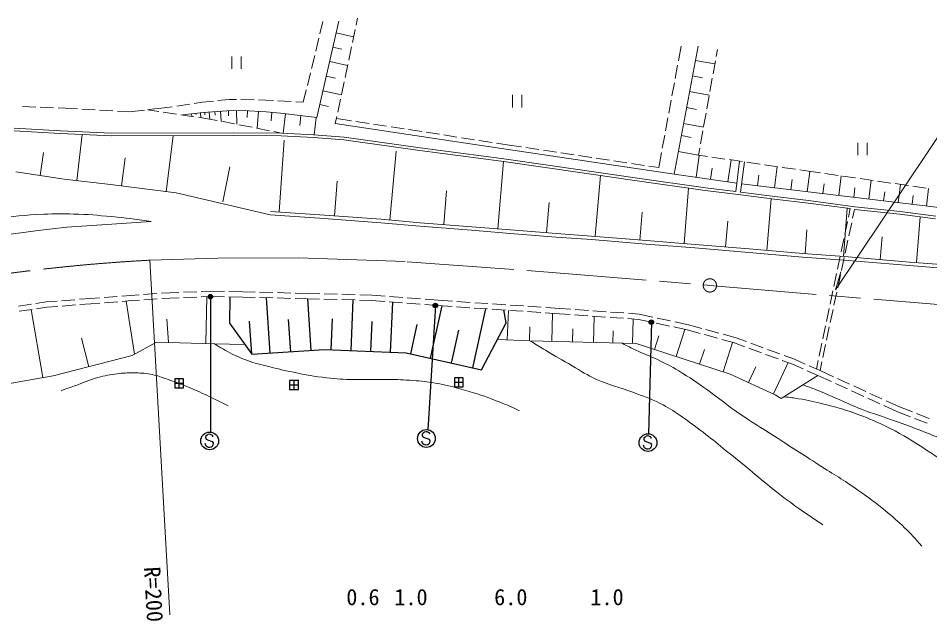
# Model space of a CAD drawing. Units: millimetres, scale not verified. Extents: x 40000 to 680000, y 20000 to 380000.
# Drawn here: x 384971 to 487459, y 267537 to 333858 of the extents above; entities that cross this region are included whole.
import ezdxf
from ezdxf.enums import TextEntityAlignment as Align

# ---------------------------------------------------------------- set-up
doc = ezdxf.new("R2010")
doc.units = ezdxf.units.MM
doc.header["$LTSCALE"] = 1000
doc.header["$PDMODE"] = 32
doc.header["$PDSIZE"] = 500
doc.linetypes.add('CHAIN', pattern=[18.5, 12, -1.5, 3.5, -1.5])
for name, color, linetype, lineweight in [('M-BGD', 7, 'Continuous', 25), ('M-BMK', 2, 'CHAIN', 13), ('M-BMK-ROW', 30, 'Continuous', 25), ('M-STR-HTXT', 7, 'Continuous', 13), ('M-STR-STRC', 7, 'Continuous', 25), ('M-WORK', 1, 'Continuous', 13)]:
    doc.layers.add(name, color=color, linetype=linetype, lineweight=lineweight)
doc.styles.add('ＭＳ ゴシック', font='')
doc.styles.get('ＭＳ ゴシック').set_extended_font_data('MS Gothic')

msp = doc.modelspace()

# ---------------------------------------------------------------- linework, layer by layer
at = {"layer": 'M-BGD'}
for p, q in [((408750, 302506), (408714, 299542)), ((413289, 296193), (412890, 302416)), ((417920, 296490), (417548, 302297)), ((422399, 296463), (422630, 302165)), ((426845, 296283), (427074, 301925)), ((431315, 295604), (432635, 301494)), ((436071, 294539), (437556, 301168)), ((439850, 299592), (439554, 301036)), ((408714, 299542), (411218, 296061)), ((411218, 296061), (410981, 299768)), ((415604, 296342), (415371, 299980)), ((420159, 296554), (420300, 300055)), ((424622, 296373), (424758, 299736)), ((429101, 296100), (429843, 299414)), ((437047, 294320), (439850, 299592)), ((433693, 295071), (434521, 298770)), ((411218, 296061), (419397, 296585)), ((419397, 296585), (428601, 296212)), ((428601, 296212), (437047, 294320))]:
    msp.add_line(p, q, dxfattribs=at)
at = {"layer": 'M-BMK'}
for p, q in [((399772, 306640), (407396, 306864)), ((407396, 306864), (416481, 306890)), ((416481, 306890), (428709, 306464)), ((428709, 306464), (443628, 305372)), ((443628, 305372), (462738, 303800)), ((462738, 303800), (552513, 296257))]:
    msp.add_line(p, q, dxfattribs=at)
msp.add_circle((462738, 303800), 750, dxfattribs=at)
msp.add_arc((410540, 106930), 200000, 93.08631, 105.09983, dxfattribs=at)
at = {"layer": 'M-BMK-ROW'}
for p, q in [((403561, 293279), (402561, 293279)), ((402561, 293279), (402561, 292279)), ((403061, 292279), (403061, 293279)), ((403561, 292279), (403561, 293279)), ((435008, 293397), (434008, 293397)), ((434008, 293397), (434008, 292397)), ((434508, 292397), (434508, 293397)), ((435008, 292397), (435008, 293397)), ((403561, 292779), (402561, 292779)), ((402561, 292279), (403561, 292279)), ((416482, 293087), (415482, 293087)), ((415482, 293087), (415482, 292087)), ((416482, 292587), (415482, 292587)), ((415982, 292087), (415982, 293087)), ((416482, 292087), (416482, 293087)), ((435008, 292897), (434008, 292897)), ((434008, 292397), (435008, 292397)), ((415482, 292087), (416482, 292087))]:
    msp.add_line(p, q, dxfattribs=at)
at = {"layer": 'M-STR-HTXT'}
for p, q in [((399772, 306640), (402043, 266090)), ((476854, 303318), (477470, 305313))]:
    msp.add_line(p, q, dxfattribs=at)
msp.add_lwpolyline([(476854, 303318), (495204, 330662), (525204, 330662)], dxfattribs=at)
at = {"layer": 'M-STR-STRC'}
for p, q in [((406580, 302538), (406591, 287303)), ((431872, 301548), (431018, 287565)), ((456154, 299666), (455843, 287114)), ((406298, 287025), (406167, 286932)), ((406464, 287059), (406298, 287025)), ((406580, 287042), (406464, 287059)), ((406724, 286970), (406580, 287042)), ((406834, 286896), (406724, 286970)), ((430405, 287063), (430389, 286949)), ((430534, 287202), (430405, 287063)), ((430665, 287295), (430534, 287202)), ((430831, 287328), (430665, 287295)), ((430946, 287312), (430831, 287328)), ((431091, 287240), (430946, 287312)), ((431201, 287165), (431091, 287240)), ((431235, 287054), (431201, 287165)), ((406026, 285905), (405987, 286015)), ((406039, 286793), (406023, 286680)), ((406023, 286680), (406109, 286497)), ((406167, 286932), (406039, 286793)), ((406109, 286497), (406260, 286424)), ((406260, 286424), (406792, 286236)), ((406792, 286236), (406873, 286064)), ((406869, 286784), (406834, 286896)), ((406873, 286064), (406843, 285836)), ((430393, 286174), (430353, 286284)), ((430389, 286949), (430475, 286767)), ((430477, 285997), (430393, 286174)), ((430475, 286767), (430626, 286694)), ((430580, 285923), (430477, 285997)), ((430626, 286694), (431159, 286506)), ((431139, 285957), (431014, 285861)), ((431210, 286106), (431139, 285957)), ((431159, 286506), (431239, 286333)), ((431239, 286333), (431210, 286106)), ((455322, 286602), (455306, 286488)), ((455306, 286488), (455392, 286306)), ((455451, 286741), (455322, 286602)), ((455392, 286306), (455543, 286233)), ((455582, 286834), (455451, 286741)), ((455543, 286233), (456076, 286045)), ((455748, 286868), (455582, 286834)), ((455863, 286851), (455748, 286868)), ((456008, 286779), (455863, 286851)), ((456118, 286705), (456008, 286779)), ((456076, 286045), (456156, 285873)), ((456152, 286593), (456118, 286705)), ((406111, 285727), (406026, 285905)), ((406214, 285654), (406111, 285727)), ((406360, 285579), (406214, 285654)), ((406480, 285562), (406360, 285579)), ((406648, 285591), (406480, 285562)), ((406773, 285687), (406648, 285591)), ((406843, 285836), (406773, 285687)), ((430726, 285849), (430580, 285923)), ((430847, 285832), (430726, 285849)), ((431014, 285861), (430847, 285832)), ((455310, 285714), (455271, 285824)), ((455394, 285536), (455310, 285714)), ((455497, 285463), (455394, 285536)), ((455643, 285388), (455497, 285463)), ((455764, 285371), (455643, 285388)), ((455931, 285400), (455764, 285371)), ((456056, 285496), (455931, 285400)), ((456127, 285645), (456056, 285496)), ((456156, 285873), (456127, 285645))]:
    msp.add_line(p, q, dxfattribs=at)
for centre, radius in [((406580, 302538), 250), ((406580, 302538), 200), ((406580, 302538), 150), ((406580, 302538), 100), ((406580, 302538), 50), ((406580, 302538), 20), ((431872, 301548), 250), ((431872, 301548), 200), ((431872, 301548), 150), ((431872, 301548), 100), ((431872, 301548), 50), ((431872, 301548), 20), ((456154, 299666), 250), ((456154, 299666), 200), ((456154, 299666), 150), ((456154, 299666), 100), ((456154, 299666), 50), ((456154, 299666), 20), ((406497, 286307), 1000), ((430863, 286577), 1000), ((455780, 286116), 1000)]:
    msp.add_circle(centre, radius, dxfattribs=at)
for p in [(406580, 302538), (431872, 301548), (456154, 299666)]:
    msp.add_point(p, dxfattribs=at)
at = {"layer": 'M-WORK'}
for p, q in [((418539, 322676), (421030, 333539)), ((418898, 332105), (419235, 333490)), ((423115, 333858), (422949, 333070)), ((420727, 332219), (422676, 331772)), ((422846, 332581), (422538, 331113)), ((418425, 330162), (418780, 331620)), ((420358, 330613), (421362, 330382)), ((422435, 330624), (422126, 329156)), ((458711, 316333), (461428, 330719)), ((459197, 329060), (459504, 330730)), ((463590, 330347), (463450, 329567)), ((408971, 329549), (408971, 328149)), ((410021, 328149), (410021, 329549)), ((417952, 328219), (418307, 329676)), ((419990, 329006), (421998, 328546)), ((461126, 329120), (463296, 328710)), ((463361, 329075), (463096, 327599)), ((422023, 328666), (421715, 327199)), ((458834, 327093), (459106, 328568)), ((417479, 326276), (417834, 327733)), ((419611, 327352), (420645, 327115)), ((460794, 327360), (461894, 327152)), ((463007, 327107), (462742, 325630)), ((421612, 326709), (421303, 325241)), ((458472, 325126), (458744, 326601)), ((417024, 324405), (417361, 325790)), ((419231, 325697), (421300, 325223)), ((440531, 325233), (440531, 323833)), ((441581, 323833), (441581, 325233)), ((460461, 325599), (462662, 325184)), ((462654, 325138), (462388, 323662)), ((385454, 323924), (386953, 323867)), ((401386, 323766), (402294, 323901)), ((402788, 323975), (404272, 324196)), ((404767, 324270), (405675, 324405)), ((405675, 324405), (406931, 324539)), ((407429, 324592), (408685, 324725)), ((408685, 324725), (409500, 324709)), ((410000, 324700), (411500, 324671)), ((412000, 324661), (412815, 324645)), ((412815, 324645), (413671, 324596)), ((414170, 324568), (415668, 324483)), ((416167, 324454), (417024, 324405)), ((418879, 324160), (419840, 323940)), ((421201, 324752), (420892, 323284)), ((458110, 323159), (458381, 324635)), ((387453, 323848), (388952, 323791)), ((389451, 323772), (390303, 323739)), ((390303, 323739), (391627, 323665)), ((392126, 323637), (393623, 323553)), ((394123, 323526), (395620, 323442)), ((396119, 323414), (397443, 323340)), ((397443, 323340), (399166, 323526)), ((400776, 323374), (399508, 323563)), ((399663, 323580), (401386, 323766)), ((402754, 323079), (401270, 323300)), ((404732, 322783), (403248, 323005)), ((403464, 322973), (405763, 323256)), ((404457, 323095), (404491, 322819)), ((404953, 323156), (404970, 323018)), ((405449, 323217), (405517, 322666)), ((405763, 323256), (408415, 323446)), ((405946, 323269), (405966, 322992)), ((406445, 323305), (406501, 322519)), ((407074, 323350), (407102, 322957)), ((407702, 323395), (407783, 322269)), ((408415, 323446), (410250, 323493)), ((408603, 323450), (408618, 322886)), ((409506, 323474), (409546, 321924)), ((410250, 323493), (412855, 323315)), ((410745, 323459), (410693, 322686)), ((411983, 323375), (411853, 321472)), ((412855, 323315), (414477, 323161)), ((413503, 323254), (413413, 322305)), ((414477, 323161), (418539, 322676)), ((415021, 323096), (414762, 320931)), ((416753, 322889), (416623, 321807)), ((460124, 323814), (461240, 323603)), ((462300, 323170), (462035, 321693)), ((406494, 322521), (405226, 322710)), ((407337, 322356), (406494, 322521)), ((409300, 321972), (407828, 322260)), ((411263, 321588), (409791, 321876)), ((418485, 322682), (418251, 320725)), ((420789, 322795), (420624, 322007)), ((420624, 322007), (435800, 319716)), ((420747, 322593), (422442, 322331)), ((422936, 322254), (424419, 322024)), ((424913, 321948), (426395, 321718)), ((457747, 321192), (458019, 322668)), ((459787, 322028), (462019, 321606)), ((384499, 321203), (389694, 320883)), ((384515, 321502), (389710, 321183)), ((389694, 320883), (395448, 320617)), ((389710, 321183), (395455, 320917)), ((395455, 320917), (409142, 320970)), ((409142, 320970), (414559, 320943)), ((413225, 321204), (411753, 321492)), ((414559, 320943), (413716, 321108)), ((414559, 320943), (418193, 320730)), ((426889, 321641), (428371, 321412)), ((428865, 321335), (430348, 321106)), ((430842, 321029), (432324, 320799)), ((461946, 321201), (461681, 319725)), ((391566, 315588), (392148, 320770)), ((395448, 320617), (409142, 320670)), ((401607, 314372), (402399, 320644)), ((409142, 320670), (414550, 320643)), ((414321, 312060), (414857, 320124)), ((414550, 320643), (418173, 320430)), ((418173, 320430), (421583, 320164)), ((418193, 320730), (421615, 320462)), ((421583, 320164), (425312, 319658)), ((421615, 320462), (425353, 319955)), ((425353, 319955), (430174, 319289)), ((432818, 320723), (434301, 320493)), ((434795, 320416), (436277, 320187)), ((436771, 320110), (438253, 319880)), ((438748, 319804), (440443, 319541)), ((457385, 319226), (457657, 320701)), ((459530, 320666), (460646, 320455)), ((479373, 319838), (479373, 318438)), ((480423, 318438), (480423, 319838)), ((425312, 319658), (430134, 318992)), ((426763, 311155), (427455, 318921)), ((430134, 318992), (439272, 317793)), ((430174, 319289), (439314, 318090)), ((435800, 319716), (458711, 316333)), ((440443, 319541), (441545, 319376)), ((442039, 319302), (443523, 319080)), ((444017, 319006), (445501, 318784)), ((459192, 318880), (461425, 318459)), ((461593, 319233), (461452, 318453)), ((387434, 316158), (387826, 318736)), ((396590, 315006), (396986, 318142)), ((438905, 310167), (439525, 317755)), ((439272, 317793), (445000, 316940)), ((439314, 318090), (445043, 317237)), ((445995, 318710), (447478, 318488)), ((447973, 318413), (449456, 318191)), ((449951, 318117), (451434, 317895)), ((451929, 317821), (453412, 317599)), ((456987, 317064), (457294, 318734)), ((461190, 315976), (461543, 318433)), ((461452, 318453), (462450, 318308)), ((462945, 318235), (464429, 318019)), ((464767, 315461), (465121, 317918)), ((464924, 317947), (466408, 317730)), ((465636, 314380), (466074, 317779)), ((407962, 313191), (408749, 317155)), ((445000, 316940), (454298, 315608)), ((445043, 317237), (454340, 315905)), ((453907, 317525), (455390, 317303)), ((455885, 317229), (456987, 317064)), ((462802, 315744), (462978, 316972)), ((466182, 314289), (466625, 317698)), ((466903, 317658), (468387, 317441)), ((468882, 317369), (470366, 317153)), ((470015, 314776), (470301, 317162)), ((470861, 317080), (472345, 316864)), ((472840, 316792), (473837, 316646)), ((384691, 316575), (390126, 315749)), ((390126, 315749), (395347, 315163)), ((449852, 309325), (450424, 316163)), ((454340, 315905), (462249, 314787)), ((458711, 316333), (465757, 315319)), ((468106, 315005), (468249, 316198)), ((471849, 314556), (471986, 315702)), ((473683, 314337), (473957, 316629)), ((473837, 316646), (475164, 316456)), ((475659, 316385), (477143, 316171)), ((477218, 313913), (477483, 316123)), ((477638, 316100), (479123, 315887)), ((479618, 315816), (481103, 315603)), ((395347, 315163), (402727, 314231)), ((420544, 311632), (420834, 315520)), ((454298, 315608), (462210, 314489)), ((459837, 308514), (460324, 314757)), ((462249, 314787), (465636, 314380)), ((466304, 315221), (503208, 310800)), ((475450, 314125), (475583, 315230)), ((478922, 313709), (479049, 314774)), ((480625, 313505), (480880, 315635)), ((481598, 315532), (483082, 315318)), ((483577, 315247), (485062, 315034)), ((483910, 313112), (484155, 315164)), ((485557, 314963), (487042, 314750)), ((487075, 312732), (487312, 314711)), ((402727, 314231), (413303, 311726)), ((432833, 310647), (433124, 314443)), ((462210, 314489), (466206, 313983)), ((466182, 314289), (470052, 313801)), ((466206, 313983), (470016, 313504)), ((470052, 313801), (473809, 313348)), ((482267, 313308), (482390, 314335)), ((485492, 312922), (485611, 313911)), ((444376, 309717), (444658, 313136)), ((469145, 307734), (469643, 313551)), ((470016, 313504), (473772, 313051)), ((473772, 313051), (478514, 312438)), ((473809, 313348), (479025, 312630)), ((479025, 312630), (484116, 312097)), ((413303, 311726), (418847, 311358)), ((413330, 312126), (418875, 311757)), ((418875, 311757), (425788, 311242)), ((454844, 308908), (455104, 312027)), ((477771, 307051), (478167, 312445)), ((478514, 312438), (478315, 311494)), ((478994, 312331), (478783, 311347)), ((478994, 312331), (484082, 311799)), ((484082, 311799), (488105, 311292)), ((484116, 312097), (488142, 311590)), ((390446, 310346), (394353, 310630)), ((394353, 310630), (399912, 311003)), ((418847, 311358), (425756, 310843)), ((425756, 310843), (430142, 310452)), ((425788, 311242), (430175, 310851)), ((430175, 310851), (435964, 310407)), ((464491, 308129), (464737, 311038)), ((478212, 311004), (477904, 309536)), ((478678, 310858), (478364, 309391)), ((485985, 306366), (486392, 311502)), ((382027, 309280), (387515, 310026)), ((387515, 310026), (390446, 310346)), ((430142, 310452), (435932, 310008)), ((435932, 310008), (440284, 309653)), ((435964, 310407), (440316, 310052)), ((440284, 309653), (445452, 309227)), ((440316, 310052), (445482, 309626)), ((445482, 309626), (449443, 309359)), ((473456, 307368), (473654, 310065)), ((445452, 309227), (449413, 308960)), ((449413, 308960), (455575, 308445)), ((449443, 309359), (455608, 308844)), ((455608, 308844), (461078, 308418)), ((477801, 309047), (477492, 307579)), ((478259, 308902), (477945, 307435)), ((481879, 306710), (482097, 309277)), ((455575, 308445), (461046, 308019)), ((461046, 308019), (467564, 307468)), ((461078, 308418), (467598, 307867)), ((467564, 307468), (473158, 306989)), ((467598, 307867), (473190, 307388)), ((473158, 306989), (477847, 306651)), ((473190, 307388), (477878, 307050)), ((477389, 307090), (477080, 305622)), ((477841, 306946), (477527, 305480)), ((477847, 306651), (485164, 306030)), ((477878, 307050), (485197, 306428)), ((485164, 306030), (490759, 305586)), ((485197, 306428), (490790, 305985)), ((476977, 305133), (476668, 303665)), ((477422, 304991), (477108, 303524)), ((393085, 302337), (394118, 302416)), ((394617, 302454), (396112, 302567)), ((396611, 302605), (397644, 302684)), ((397644, 302684), (398575, 302746)), ((399073, 302780), (400570, 302881)), ((401069, 302915), (401999, 302978)), ((401106, 302316), (402030, 302378)), ((401999, 302978), (403040, 303014)), ((402030, 302378), (403058, 302414)), ((403540, 303032), (405039, 303084)), ((403558, 302432), (405057, 302484)), ((405538, 303102), (406579, 303138)), ((405557, 302502), (406585, 302538)), ((406050, 297301), (406172, 302524)), ((406579, 303138), (408150, 303115)), ((406585, 302538), (408147, 302515)), ((408647, 302508), (410208, 302485)), ((408650, 303108), (410221, 303085)), ((410208, 302485), (411596, 302449)), ((410221, 303085), (411609, 303049)), ((412096, 302436), (413595, 302398)), ((412109, 303036), (413609, 302998)), ((414095, 302385), (415594, 302347)), ((414109, 302985), (415608, 302947)), ((416108, 302934), (417497, 302898)), ((417497, 302898), (418865, 302863)), ((419365, 302850), (420865, 302811)), ((421364, 302798), (422864, 302759)), ((423364, 302747), (424732, 302711)), ((424732, 302711), (426225, 302594)), ((426723, 302555), (428219, 302437)), ((428717, 302398), (430213, 302281)), ((476565, 303176), (476256, 301708)), ((477003, 303035), (476689, 301568)), ((384988, 301480), (386473, 301697)), ((386967, 301769), (388109, 301936)), ((387042, 301174), (388177, 301339)), ((388109, 301936), (389351, 302036)), ((388177, 301339), (389408, 301439)), ((389849, 302076), (391345, 302197)), ((389907, 301479), (391402, 301599)), ((391843, 302237), (393085, 302337)), ((391900, 301640), (393132, 301739)), ((393132, 301739), (394163, 301817)), ((394662, 301855), (396157, 301969)), ((396656, 302007), (397687, 302085)), ((398051, 296057), (397091, 302040)), ((397687, 302085), (398611, 302148)), ((399110, 302181), (400607, 302282)), ((416094, 302334), (417481, 302298)), ((417481, 302298), (418842, 302263)), ((419342, 302250), (420841, 302212)), ((421341, 302199), (422841, 302160)), ((423340, 302147), (424701, 302112)), ((424701, 302112), (426188, 301995)), ((426686, 301956), (428182, 301838)), ((428680, 301799), (430175, 301682)), ((430674, 301643), (432160, 301526)), ((430711, 302241), (432204, 302124)), ((432160, 301526), (433755, 301420)), ((432204, 302124), (433798, 302019)), ((434254, 301387), (435751, 301288)), ((434297, 301985), (435793, 301886)), ((436292, 301853), (437789, 301754)), ((438288, 301721), (439785, 301622)), ((440283, 301589), (441780, 301490)), ((442279, 301456), (443776, 301357)), ((444275, 301324), (445869, 301219)), ((385063, 300885), (386548, 301101)), ((387748, 293425), (386437, 301085)), ((436250, 301255), (437747, 301156)), ((438245, 301122), (439742, 301023)), ((439944, 297684), (440078, 300983)), ((440241, 300990), (441738, 300891)), ((442237, 300858), (443733, 300759)), ((444232, 300726), (445827, 300620)), ((444949, 297515), (445032, 300643)), ((445827, 300620), (447021, 300534)), ((445869, 301219), (447085, 301131)), ((447520, 300498), (449016, 300390)), ((447583, 301095), (449079, 300987)), ((449515, 300354), (451011, 300246)), ((449578, 300951), (451074, 300843)), ((449641, 297389), (449719, 300322)), ((451573, 300807), (453069, 300700)), ((453568, 300664), (454784, 300576)), ((454784, 300576), (456338, 300241)), ((476154, 301218), (475845, 299751)), ((476585, 301079), (476271, 299613)), ((401872, 297398), (401684, 300005)), ((451510, 300210), (453006, 300103)), ((453504, 300067), (454699, 299981)), ((454040, 297272), (454113, 300021)), ((454699, 299981), (456224, 299651)), ((456713, 299546), (458179, 299230)), ((456827, 300135), (458293, 299819)), ((458782, 299713), (460336, 299378)), ((460336, 299378), (461815, 298971)), ((442446, 297582), (442509, 299146)), ((447295, 297452), (447334, 298918)), ((451840, 297330), (451877, 298705)), ((458668, 299124), (460193, 298795)), ((458935, 295806), (459925, 298853)), ((460193, 298795), (461652, 298394)), ((462134, 298261), (463580, 297864)), ((462297, 298839), (463744, 298441)), ((464226, 298308), (465705, 297902)), ((475742, 299261), (475433, 297793)), ((476166, 299124), (475852, 297657)), ((392924, 294658), (392094, 297881)), ((397790, 295911), (400508, 297430)), ((400508, 297430), (407021, 297215)), ((438859, 297728), (442497, 297580)), ((442497, 297580), (454458, 297260)), ((454458, 297260), (465035, 293824)), ((456498, 296598), (456993, 298121)), ((464062, 297731), (465521, 297330)), ((464222, 294088), (465295, 297392)), ((465521, 297330), (466661, 296910)), ((465705, 297902), (466865, 297474)), ((467334, 297301), (468741, 296782)), ((475330, 297304), (475021, 295836)), ((407021, 297215), (410421, 297169)), ((461578, 294947), (462115, 296599)), ((467130, 296737), (468537, 296218)), ((469210, 296609), (470618, 296090)), ((475747, 297168), (475433, 295701)), ((388892, 293620), (397790, 295911)), ((469006, 296044), (470413, 295525)), ((470882, 295352), (472022, 294932)), ((471087, 295917), (472246, 295489)), ((472246, 295489), (473453, 294959)), ((474918, 295347), (474720, 294402)), ((475329, 295212), (475118, 294227)), ((467081, 292884), (467892, 294648)), ((469904, 291586), (471526, 295115)), ((472022, 294932), (473218, 294407)), ((473676, 294206), (474872, 293680)), ((473911, 294758), (475118, 294227)), ((475118, 294227), (476633, 293533)), ((379861, 292075), (388892, 293620)), ((465035, 293824), (470079, 291506)), ((470754, 291062), (474872, 293680)), ((474872, 293680), (476393, 292983)), ((477088, 293325), (478451, 292700)), ((476848, 292775), (478212, 292150)), ((478906, 292491), (480269, 291866)), ((470079, 291506), (470754, 291062)), ((478666, 291941), (480030, 291316)), ((480484, 291108), (481848, 290483)), ((480724, 291658), (482087, 291033)), ((482302, 290275), (483824, 289577)), ((482542, 290825), (484057, 290130)), ((484057, 290130), (485517, 289565)), ((483824, 289577), (485292, 289008)), ((485983, 289384), (487381, 288842)), ((485758, 288828), (487157, 288286))]:
    msp.add_line(p, q, dxfattribs=at)
for points, knots in [([(324732, 292461), (325802, 293492), (326125, 293784), (327072, 294568), (328301, 295585), (329023, 296122), (330376, 296966), (331759, 297829), (332572, 298253), (334026, 298991), (335856, 299920), (336909, 300390), (338794, 301202), (340702, 302023), (341790, 302439), (343723, 303200), (346046, 304115), (347344, 304639), (349690, 305491), (352542, 306527), (354145, 307097), (357043, 307995), (359038, 308614), (360155, 308970), (362185, 309461), (363344, 309740), (363995, 309891), (365169, 310100), (365966, 310242), (366416, 310298), (367220, 310393), (368518, 310547), (369247, 310611), (370550, 310713), (372785, 310888), (374040, 310954), (376278, 311086), (378598, 311222), (379899, 311263), (382219, 311405), (384416, 311540), (385641, 311714), (387840, 311805), (389150, 311859), (389886, 311865), (391197, 311832), (392875, 311789), (393814, 311695), (395486, 311538), (397220, 311376), (397794, 311295), (399912, 311003)], [0, 0, 0, 0, 1, 1, 1, 2, 2, 2, 3, 3, 3, 4, 4, 4, 5, 5, 5, 6, 6, 6, 7, 7, 7, 8, 8, 8, 9, 9, 9, 10, 10, 10, 11, 11, 11, 12, 12, 12, 13, 13, 13, 14, 14, 14, 15, 15, 15, 16, 16, 16, 17, 17, 17, 17]), ([(442497, 297580), (443353, 297052), (443575, 296919), (444270, 296501), (445426, 295807), (446081, 295429), (447253, 294761), (448325, 294150), (448878, 293714), (450006, 293216), (451547, 292534), (452496, 292369), (454073, 291777), (455294, 291319), (456010, 291123), (457164, 290516), (458879, 289615), (459743, 288932), (461302, 287781), (463184, 286391), (464162, 285512), (465991, 284051), (468274, 282226), (469456, 281077), (471825, 279364), (473207, 278364), (473681, 278026), (475421, 276886)], [0, 0, 0, 0, 1, 1, 1, 2, 2, 2, 3, 3, 3, 4, 4, 4, 5, 5, 5, 6, 6, 6, 7, 7, 7, 8, 8, 8, 9, 9, 9, 9]), ([(452865, 297303), (453597, 296913), (453799, 296812), (454409, 296517), (455343, 296065), (455911, 295909), (456842, 295452), (457792, 294985), (458332, 294735), (459239, 294191), (460551, 293404), (461242, 292891), (462490, 292006), (463886, 291017), (464611, 290383), (466015, 289404), (467510, 288363), (468401, 287861), (469931, 286873), (471918, 285592), (473033, 284878), (475020, 283597), (476727, 282495), (477731, 281948), (479389, 280773), (480625, 279897), (481309, 279391), (482479, 278428), (483342, 277718), (483827, 277317), (484628, 276537), (485423, 275763), (485680, 275470), (486564, 274459)], [0, 0, 0, 0, 1, 1, 1, 2, 2, 2, 3, 3, 3, 4, 4, 4, 5, 5, 5, 6, 6, 6, 7, 7, 7, 8, 8, 8, 9, 9, 9, 10, 10, 10, 11, 11, 11, 11]), ([(407021, 297215), (407569, 296875), (407729, 296786), (408194, 296530), (409042, 296062), (409534, 295826), (410432, 295464), (411344, 295096), (411897, 295007), (412847, 294754), (414039, 294435), (414711, 294269), (415920, 294025), (417375, 293733), (418192, 293563), (419667, 293404), (420842, 293277), (421505, 293237), (422687, 293208), (424199, 293172), (425046, 293255), (426558, 293226), (427649, 293206), (428260, 293187), (429347, 293102), (430328, 293025), (430881, 292987), (431851, 292818), (433364, 292553), (434197, 292314), (435670, 291876), (437016, 291477), (437758, 291209), (439062, 290686), (439959, 290327), (440261, 290199), (441335, 289710)], [0, 0, 0, 0, 1, 1, 1, 2, 2, 2, 3, 3, 3, 4, 4, 4, 5, 5, 5, 6, 6, 6, 7, 7, 7, 8, 8, 8, 9, 9, 9, 10, 10, 10, 11, 11, 11, 12, 12, 12, 12]), ([(389790, 291960), (390525, 292219), (390710, 292284), (391299, 292493), (392327, 292857), (392878, 293139), (393928, 293434), (394765, 293670), (395250, 293755), (396113, 293861), (396816, 293947), (397215, 293971), (397924, 293967), (398669, 293963), (399090, 293933), (399824, 293807), (400485, 293694), (400841, 293557), (401476, 293346), (402270, 293081), (402704, 292904), (403483, 292600), (405518, 291804), (406173, 291430), (408563, 290255)], [0, 0, 0, 0, 1, 1, 1, 2, 2, 2, 3, 3, 3, 4, 4, 4, 5, 5, 5, 6, 6, 6, 7, 7, 7, 8, 8, 8, 8]), ([(473196, 292615), (474021, 292327), (474244, 292242), (474907, 291981), (475872, 291600), (476388, 291328), (477340, 290915), (478296, 290501), (478823, 290249), (479791, 289867), (480845, 289453), (481461, 289292), (482527, 288908), (484274, 288280), (485259, 287944), (486984, 287257), (488185, 286778), (488881, 286551), (490021, 285942), (491014, 285413), (491567, 285100), (492472, 284433), (493305, 283819), (493768, 283461), (494497, 282728), (495066, 282155), (495376, 281815), (495829, 281147), (496270, 280497), (496444, 280085), (496770, 279371), (497221, 278384), (497392, 277797), (497765, 276778), (498113, 275828), (498278, 275286), (498600, 274327), (499033, 273033), (499164, 272620), (499683, 271006)], [0, 0, 0, 0, 1, 1, 1, 2, 2, 2, 3, 3, 3, 4, 4, 4, 5, 5, 5, 6, 6, 6, 7, 7, 7, 8, 8, 8, 9, 9, 9, 10, 10, 10, 11, 11, 11, 12, 12, 12, 13, 13, 13, 13]), ([(471082, 291271), (471861, 291190), (472081, 291157), (472716, 291056), (473829, 290881), (474444, 290724), (475534, 290441), (476900, 290086), (477678, 289917), (479004, 289434), (480362, 288940), (481117, 288638), (482414, 287999), (484090, 287173), (485006, 286652), (486570, 285628), (488051, 284657), (488901, 284120), (490219, 282937), (491047, 282194), (491479, 281735), (492164, 280859), (492788, 280061), (493097, 279579), (493603, 278701), (494199, 277664), (494445, 277036), (494961, 275957), (495580, 274664), (495896, 273925), (496507, 272627), (497134, 271292), (497336, 270871), (498132, 269217)], [0, 0, 0, 0, 1, 1, 1, 2, 2, 2, 3, 3, 3, 4, 4, 4, 5, 5, 5, 6, 6, 6, 7, 7, 7, 8, 8, 8, 9, 9, 9, 10, 10, 10, 11, 11, 11, 11])]:
    msp.add_open_spline(points, degree=3, knots=knots, dxfattribs=at)

# ---------------------------------------------------------------- texts
at = {"layer": 'M-STR-HTXT', "style": 'ＭＳ ゴシック'}
msp.add_text('R=200', height=1833, rotation=273.205, dxfattribs=at).set_placement((400025, 272165), align=Align.MIDDLE_LEFT)
for s, p in [('0.6', (423728, 267277)), ('1.0', (429129, 267277)), ('6.0', (440352, 267277)), ('1.0', (451171, 267277))]:
    msp.add_text(s, height=1833, dxfattribs=at).set_placement(p, align=Align.BOTTOM_CENTER)

doc.saveas('drawing.dxf')
